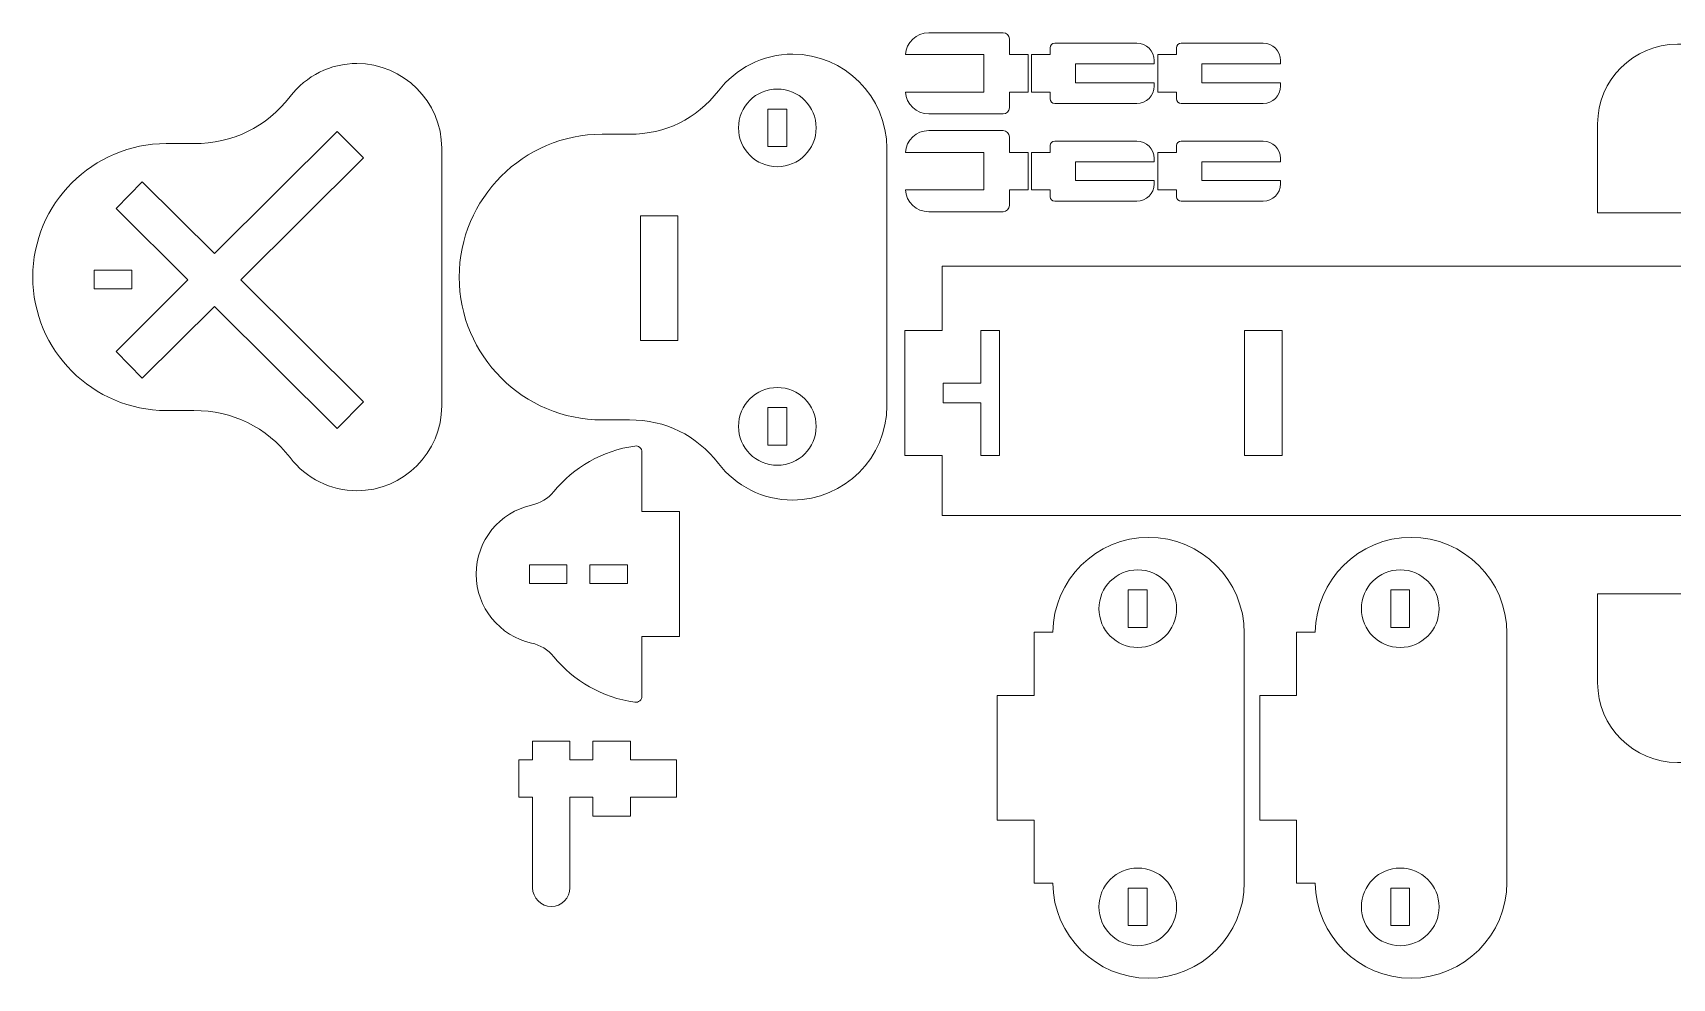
# Model space of a CAD drawing. Header units: inches. Extents: x 37.6 to 85.3, y -40.2 to -18.7.
# Drawn here: x 37.64 to 47.99, y -35.2 to -29.24 of the extents above; entities that cross this region are included whole.
import ezdxf

# ---------------------------------------------------------------- set-up
doc = ezdxf.new("R2010")
doc.units = ezdxf.units.IN
doc.header["$MEASUREMENT"] = 0
doc.layers.add('Layer 1', color=7, linetype='Continuous')

msp = doc.modelspace()

# ---------------------------------------------------------------- linework, layer by layer
at = {"layer": 'Layer 1', "color": 250, "lineweight": 9}
for points in [[(42.282, -29.954), (42.4, -29.954), (42.4, -29.718), (42.282, -29.718), (42.282, -29.954)], [(41.477, -31.178), (41.713, -31.178), (41.713, -30.39), (41.477, -30.39), (41.477, -31.178)], [(38.031, -30.851), (38.268, -30.851), (38.268, -30.733), (38.031, -30.733), (38.031, -30.851)], [(45.289, -31.902), (45.525, -31.902), (45.525, -31.115), (45.289, -31.115), (45.289, -31.902)], [(42.282, -31.837), (42.4, -31.837), (42.4, -31.601), (42.282, -31.601), (42.282, -31.837)], [(40.778, -32.71), (41.014, -32.71), (41.014, -32.592), (40.778, -32.592), (40.778, -32.71)], [(41.159, -32.71), (41.395, -32.71), (41.395, -32.592), (41.159, -32.592), (41.159, -32.71)], [(44.555, -32.987), (44.674, -32.987), (44.674, -32.751), (44.555, -32.751), (44.555, -32.987)], [(46.212, -32.987), (46.33, -32.987), (46.33, -32.751), (46.212, -32.751), (46.212, -32.987)], [(44.555, -34.868), (44.674, -34.868), (44.674, -34.632), (44.555, -34.632), (44.555, -34.868)], [(46.212, -34.868), (46.33, -34.868), (46.33, -34.632), (46.212, -34.632), (46.212, -34.868)]]:
    msp.add_lwpolyline(points, close=True, dxfattribs=at)
for centre in [(42.341, -29.836), (42.341, -31.719), (44.615, -32.869), (46.271, -32.869), (44.615, -34.75), (46.271, -34.75)]:
    msp.add_ellipse(centre, major_axis=(0, 0.245), ratio=1, dxfattribs=at)
for points, knots in [([(43.296, -29.236), (43.296, -29.236), (43.766, -29.236), (43.766, -29.236), (43.766, -29.236), (43.787, -29.236), (43.805, -29.254), (43.805, -29.275), (43.805, -29.275), (43.805, -29.275), (43.805, -29.374), (43.805, -29.374), (43.805, -29.374), (43.805, -29.374), (43.923, -29.374), (43.923, -29.374), (43.923, -29.374), (43.923, -29.374), (43.923, -29.61), (43.923, -29.61), (43.923, -29.61), (43.923, -29.61), (43.805, -29.61), (43.805, -29.61), (43.805, -29.61), (43.805, -29.61), (43.805, -29.709), (43.805, -29.709), (43.805, -29.709), (43.805, -29.731), (43.787, -29.748), (43.766, -29.748), (43.766, -29.748), (43.766, -29.748), (43.296, -29.748), (43.296, -29.748), (43.296, -29.748), (43.218, -29.748), (43.154, -29.687), (43.149, -29.61), (43.149, -29.61), (43.149, -29.61), (43.644, -29.61), (43.644, -29.61), (43.644, -29.61), (43.644, -29.61), (43.644, -29.374), (43.644, -29.374), (43.644, -29.374), (43.644, -29.374), (43.149, -29.374), (43.149, -29.374), (43.149, -29.374), (43.154, -29.297), (43.218, -29.236), (43.296, -29.236)], [0, 0, 0, 0, 0.066667, 0.066667, 0.066667, 0.066667, 0.133333, 0.133333, 0.133333, 0.133333, 0.2, 0.2, 0.2, 0.2, 0.266667, 0.266667, 0.266667, 0.266667, 0.333333, 0.333333, 0.333333, 0.333333, 0.4, 0.4, 0.4, 0.4, 0.466667, 0.466667, 0.466667, 0.466667, 0.533333, 0.533333, 0.533333, 0.533333, 0.6, 0.6, 0.6, 0.6, 0.666667, 0.666667, 0.666667, 0.666667, 0.733333, 0.733333, 0.733333, 0.733333, 0.8, 0.8, 0.8, 0.8, 0.866667, 0.866667, 0.866667, 0.866667, 1, 1, 1, 1]), ([(42.438, -32.184), (42.248, -32.184), (42.078, -32.093), (41.969, -31.953), (41.969, -31.953), (41.831, -31.774), (41.636, -31.678), (41.409, -31.678), (41.409, -31.678), (41.409, -31.678), (41.235, -31.678), (41.235, -31.678), (41.235, -31.678), (40.74, -31.678), (40.334, -31.273), (40.334, -30.777), (40.334, -30.777), (40.334, -30.282), (40.74, -29.876), (41.235, -29.876), (41.235, -29.876), (41.235, -29.876), (41.409, -29.876), (41.409, -29.876), (41.409, -29.876), (41.636, -29.876), (41.831, -29.781), (41.969, -29.602), (41.969, -29.602), (42.078, -29.462), (42.248, -29.371), (42.438, -29.371), (42.438, -29.371), (42.765, -29.371), (43.032, -29.638), (43.032, -29.965), (43.032, -29.965), (43.032, -29.965), (43.032, -31.59), (43.032, -31.59), (43.032, -31.59), (43.032, -31.916), (42.765, -32.184), (42.438, -32.184)], [0, 0, 0, 0, 0.083333, 0.083333, 0.083333, 0.083333, 0.166667, 0.166667, 0.166667, 0.166667, 0.25, 0.25, 0.25, 0.25, 0.333333, 0.333333, 0.333333, 0.333333, 0.416667, 0.416667, 0.416667, 0.416667, 0.5, 0.5, 0.5, 0.5, 0.583333, 0.583333, 0.583333, 0.583333, 0.666667, 0.666667, 0.666667, 0.666667, 0.75, 0.75, 0.75, 0.75, 0.833333, 0.833333, 0.833333, 0.833333, 1, 1, 1, 1]), ([(44.062, -29.374), (44.062, -29.374), (43.944, -29.374), (43.944, -29.374), (43.944, -29.374), (43.944, -29.374), (43.944, -29.61), (43.944, -29.61), (43.944, -29.61), (43.944, -29.61), (44.062, -29.61), (44.062, -29.61), (44.062, -29.61), (44.062, -29.61), (44.062, -29.653), (44.062, -29.653), (44.062, -29.653), (44.062, -29.669), (44.075, -29.682), (44.091, -29.682), (44.091, -29.682), (44.091, -29.682), (44.608, -29.682), (44.608, -29.682), (44.608, -29.682), (44.669, -29.682), (44.718, -29.633), (44.718, -29.573), (44.718, -29.573), (44.718, -29.573), (44.718, -29.551), (44.718, -29.551), (44.718, -29.551), (44.718, -29.551), (44.222, -29.551), (44.222, -29.551), (44.222, -29.551), (44.222, -29.551), (44.222, -29.433), (44.222, -29.433), (44.222, -29.433), (44.222, -29.433), (44.718, -29.433), (44.718, -29.433), (44.718, -29.433), (44.718, -29.433), (44.718, -29.412), (44.718, -29.412), (44.718, -29.412), (44.718, -29.351), (44.669, -29.302), (44.608, -29.302), (44.608, -29.302), (44.608, -29.302), (44.091, -29.302), (44.091, -29.302), (44.091, -29.302), (44.075, -29.302), (44.062, -29.315), (44.062, -29.331), (44.062, -29.331), (44.062, -29.331), (44.062, -29.374), (44.062, -29.374)], [0, 0, 0, 0, 0.058824, 0.058824, 0.058824, 0.058824, 0.117647, 0.117647, 0.117647, 0.117647, 0.176471, 0.176471, 0.176471, 0.176471, 0.235294, 0.235294, 0.235294, 0.235294, 0.294118, 0.294118, 0.294118, 0.294118, 0.352941, 0.352941, 0.352941, 0.352941, 0.411765, 0.411765, 0.411765, 0.411765, 0.470588, 0.470588, 0.470588, 0.470588, 0.529412, 0.529412, 0.529412, 0.529412, 0.588235, 0.588235, 0.588235, 0.588235, 0.647059, 0.647059, 0.647059, 0.647059, 0.705882, 0.705882, 0.705882, 0.705882, 0.764706, 0.764706, 0.764706, 0.764706, 0.823529, 0.823529, 0.823529, 0.823529, 0.882353, 0.882353, 0.882353, 0.882353, 1, 1, 1, 1]), ([(44.86, -29.374), (44.86, -29.374), (44.742, -29.374), (44.742, -29.374), (44.742, -29.374), (44.742, -29.374), (44.742, -29.61), (44.742, -29.61), (44.742, -29.61), (44.742, -29.61), (44.86, -29.61), (44.86, -29.61), (44.86, -29.61), (44.86, -29.61), (44.86, -29.653), (44.86, -29.653), (44.86, -29.653), (44.86, -29.669), (44.873, -29.682), (44.889, -29.682), (44.889, -29.682), (44.889, -29.682), (45.406, -29.682), (45.406, -29.682), (45.406, -29.682), (45.467, -29.682), (45.516, -29.633), (45.516, -29.573), (45.516, -29.573), (45.516, -29.573), (45.516, -29.551), (45.516, -29.551), (45.516, -29.551), (45.516, -29.551), (45.02, -29.551), (45.02, -29.551), (45.02, -29.551), (45.02, -29.551), (45.02, -29.433), (45.02, -29.433), (45.02, -29.433), (45.02, -29.433), (45.516, -29.433), (45.516, -29.433), (45.516, -29.433), (45.516, -29.433), (45.516, -29.412), (45.516, -29.412), (45.516, -29.412), (45.516, -29.351), (45.467, -29.302), (45.406, -29.302), (45.406, -29.302), (45.406, -29.302), (44.889, -29.302), (44.889, -29.302), (44.889, -29.302), (44.873, -29.302), (44.86, -29.315), (44.86, -29.331), (44.86, -29.331), (44.86, -29.331), (44.86, -29.374), (44.86, -29.374)], [0, 0, 0, 0, 0.058824, 0.058824, 0.058824, 0.058824, 0.117647, 0.117647, 0.117647, 0.117647, 0.176471, 0.176471, 0.176471, 0.176471, 0.235294, 0.235294, 0.235294, 0.235294, 0.294118, 0.294118, 0.294118, 0.294118, 0.352941, 0.352941, 0.352941, 0.352941, 0.411765, 0.411765, 0.411765, 0.411765, 0.470588, 0.470588, 0.470588, 0.470588, 0.529412, 0.529412, 0.529412, 0.529412, 0.588235, 0.588235, 0.588235, 0.588235, 0.647059, 0.647059, 0.647059, 0.647059, 0.705882, 0.705882, 0.705882, 0.705882, 0.764706, 0.764706, 0.764706, 0.764706, 0.823529, 0.823529, 0.823529, 0.823529, 0.882353, 0.882353, 0.882353, 0.882353, 1, 1, 1, 1]), ([(48.019, -29.308), (48.019, -29.308), (49.366, -29.308), (49.366, -29.308), (49.366, -29.308), (49.643, -29.308), (49.87, -29.534), (49.87, -29.811), (49.87, -29.811), (49.87, -29.811), (49.87, -30.371), (49.87, -30.371), (49.87, -30.371), (49.87, -30.371), (49.283, -30.371), (49.283, -30.371), (49.283, -30.371), (49.283, -30.371), (49.283, -30.608), (49.283, -30.608), (49.283, -30.608), (49.283, -30.608), (48.102, -30.608), (48.102, -30.608), (48.102, -30.608), (48.102, -30.608), (48.102, -30.371), (48.102, -30.371), (48.102, -30.371), (48.102, -30.371), (47.516, -30.371), (47.516, -30.371), (47.516, -30.371), (47.516, -30.371), (47.516, -29.811), (47.516, -29.811), (47.516, -29.811), (47.516, -29.534), (47.742, -29.308), (48.019, -29.308)], [0, 0, 0, 0, 0.090909, 0.090909, 0.090909, 0.090909, 0.181818, 0.181818, 0.181818, 0.181818, 0.272727, 0.272727, 0.272727, 0.272727, 0.363636, 0.363636, 0.363636, 0.363636, 0.454545, 0.454545, 0.454545, 0.454545, 0.545455, 0.545455, 0.545455, 0.545455, 0.636364, 0.636364, 0.636364, 0.636364, 0.727273, 0.727273, 0.727273, 0.727273, 0.818182, 0.818182, 0.818182, 0.818182, 1, 1, 1, 1]), ([(39.689, -32.125), (39.983, -32.125), (40.224, -31.884), (40.224, -31.59), (40.224, -31.59), (40.224, -31.59), (40.224, -29.965), (40.224, -29.965), (40.224, -29.965), (40.224, -29.671), (39.983, -29.43), (39.689, -29.43), (39.689, -29.43), (39.523, -29.43), (39.368, -29.508), (39.267, -29.638), (39.267, -29.638), (39.117, -29.832), (38.905, -29.935), (38.66, -29.935), (38.66, -29.935), (38.66, -29.935), (38.486, -29.935), (38.486, -29.935), (38.486, -29.935), (38.023, -29.935), (37.644, -30.314), (37.644, -30.777), (37.644, -30.777), (37.644, -31.24), (38.023, -31.619), (38.486, -31.619), (38.486, -31.619), (38.486, -31.619), (38.66, -31.619), (38.66, -31.619), (38.66, -31.619), (38.905, -31.619), (39.117, -31.723), (39.267, -31.916), (39.267, -31.916), (39.368, -32.047), (39.523, -32.125), (39.689, -32.125)], [0, 0, 0, 0, 0.083333, 0.083333, 0.083333, 0.083333, 0.166667, 0.166667, 0.166667, 0.166667, 0.25, 0.25, 0.25, 0.25, 0.333333, 0.333333, 0.333333, 0.333333, 0.416667, 0.416667, 0.416667, 0.416667, 0.5, 0.5, 0.5, 0.5, 0.583333, 0.583333, 0.583333, 0.583333, 0.666667, 0.666667, 0.666667, 0.666667, 0.75, 0.75, 0.75, 0.75, 0.833333, 0.833333, 0.833333, 0.833333, 1, 1, 1, 1]), ([(38.169, -31.246), (38.169, -31.246), (38.335, -31.414), (38.335, -31.414), (38.335, -31.414), (38.335, -31.414), (38.79, -30.962), (38.79, -30.962), (38.79, -30.962), (38.79, -30.962), (39.564, -31.733), (39.564, -31.733), (39.564, -31.733), (39.564, -31.733), (39.731, -31.565), (39.731, -31.565), (39.731, -31.565), (39.731, -31.565), (38.957, -30.795), (38.957, -30.795), (38.957, -30.795), (38.957, -30.795), (39.731, -30.025), (39.731, -30.025), (39.731, -30.025), (39.731, -30.025), (39.564, -29.858), (39.564, -29.858), (39.564, -29.858), (39.564, -29.858), (38.79, -30.629), (38.79, -30.629), (38.79, -30.629), (38.79, -30.629), (38.335, -30.177), (38.335, -30.177), (38.335, -30.177), (38.335, -30.177), (38.169, -30.344), (38.169, -30.344), (38.169, -30.344), (38.169, -30.344), (38.622, -30.795), (38.622, -30.795), (38.622, -30.795), (38.622, -30.795), (38.169, -31.246), (38.169, -31.246)], [0, 0, 0, 0, 0.076923, 0.076923, 0.076923, 0.076923, 0.153846, 0.153846, 0.153846, 0.153846, 0.230769, 0.230769, 0.230769, 0.230769, 0.307692, 0.307692, 0.307692, 0.307692, 0.384615, 0.384615, 0.384615, 0.384615, 0.461538, 0.461538, 0.461538, 0.461538, 0.538462, 0.538462, 0.538462, 0.538462, 0.615385, 0.615385, 0.615385, 0.615385, 0.692308, 0.692308, 0.692308, 0.692308, 0.769231, 0.769231, 0.769231, 0.769231, 0.846154, 0.846154, 0.846154, 0.846154, 1, 1, 1, 1]), ([(43.296, -29.853), (43.296, -29.853), (43.766, -29.853), (43.766, -29.853), (43.766, -29.853), (43.787, -29.853), (43.805, -29.871), (43.805, -29.892), (43.805, -29.892), (43.805, -29.892), (43.805, -29.991), (43.805, -29.991), (43.805, -29.991), (43.805, -29.991), (43.923, -29.991), (43.923, -29.991), (43.923, -29.991), (43.923, -29.991), (43.923, -30.227), (43.923, -30.227), (43.923, -30.227), (43.923, -30.227), (43.805, -30.227), (43.805, -30.227), (43.805, -30.227), (43.805, -30.227), (43.805, -30.326), (43.805, -30.326), (43.805, -30.326), (43.805, -30.348), (43.787, -30.365), (43.766, -30.365), (43.766, -30.365), (43.766, -30.365), (43.296, -30.365), (43.296, -30.365), (43.296, -30.365), (43.218, -30.365), (43.154, -30.304), (43.149, -30.227), (43.149, -30.227), (43.149, -30.227), (43.644, -30.227), (43.644, -30.227), (43.644, -30.227), (43.644, -30.227), (43.644, -29.991), (43.644, -29.991), (43.644, -29.991), (43.644, -29.991), (43.149, -29.991), (43.149, -29.991), (43.149, -29.991), (43.154, -29.915), (43.218, -29.853), (43.296, -29.853)], [0, 0, 0, 0, 0.066667, 0.066667, 0.066667, 0.066667, 0.133333, 0.133333, 0.133333, 0.133333, 0.2, 0.2, 0.2, 0.2, 0.266667, 0.266667, 0.266667, 0.266667, 0.333333, 0.333333, 0.333333, 0.333333, 0.4, 0.4, 0.4, 0.4, 0.466667, 0.466667, 0.466667, 0.466667, 0.533333, 0.533333, 0.533333, 0.533333, 0.6, 0.6, 0.6, 0.6, 0.666667, 0.666667, 0.666667, 0.666667, 0.733333, 0.733333, 0.733333, 0.733333, 0.8, 0.8, 0.8, 0.8, 0.866667, 0.866667, 0.866667, 0.866667, 1, 1, 1, 1]), ([(44.062, -29.991), (44.062, -29.991), (43.944, -29.991), (43.944, -29.991), (43.944, -29.991), (43.944, -29.991), (43.944, -30.227), (43.944, -30.227), (43.944, -30.227), (43.944, -30.227), (44.062, -30.227), (44.062, -30.227), (44.062, -30.227), (44.062, -30.227), (44.062, -30.271), (44.062, -30.271), (44.062, -30.271), (44.062, -30.286), (44.075, -30.299), (44.091, -30.299), (44.091, -30.299), (44.091, -30.299), (44.608, -30.299), (44.608, -30.299), (44.608, -30.299), (44.669, -30.299), (44.718, -30.25), (44.718, -30.19), (44.718, -30.19), (44.718, -30.19), (44.718, -30.168), (44.718, -30.168), (44.718, -30.168), (44.718, -30.168), (44.222, -30.168), (44.222, -30.168), (44.222, -30.168), (44.222, -30.168), (44.222, -30.05), (44.222, -30.05), (44.222, -30.05), (44.222, -30.05), (44.718, -30.05), (44.718, -30.05), (44.718, -30.05), (44.718, -30.05), (44.718, -30.029), (44.718, -30.029), (44.718, -30.029), (44.718, -29.969), (44.669, -29.919), (44.608, -29.919), (44.608, -29.919), (44.608, -29.919), (44.091, -29.919), (44.091, -29.919), (44.091, -29.919), (44.075, -29.919), (44.062, -29.932), (44.062, -29.948), (44.062, -29.948), (44.062, -29.948), (44.062, -29.991), (44.062, -29.991)], [0, 0, 0, 0, 0.058824, 0.058824, 0.058824, 0.058824, 0.117647, 0.117647, 0.117647, 0.117647, 0.176471, 0.176471, 0.176471, 0.176471, 0.235294, 0.235294, 0.235294, 0.235294, 0.294118, 0.294118, 0.294118, 0.294118, 0.352941, 0.352941, 0.352941, 0.352941, 0.411765, 0.411765, 0.411765, 0.411765, 0.470588, 0.470588, 0.470588, 0.470588, 0.529412, 0.529412, 0.529412, 0.529412, 0.588235, 0.588235, 0.588235, 0.588235, 0.647059, 0.647059, 0.647059, 0.647059, 0.705882, 0.705882, 0.705882, 0.705882, 0.764706, 0.764706, 0.764706, 0.764706, 0.823529, 0.823529, 0.823529, 0.823529, 0.882353, 0.882353, 0.882353, 0.882353, 1, 1, 1, 1]), ([(44.86, -29.991), (44.86, -29.991), (44.742, -29.991), (44.742, -29.991), (44.742, -29.991), (44.742, -29.991), (44.742, -30.227), (44.742, -30.227), (44.742, -30.227), (44.742, -30.227), (44.86, -30.227), (44.86, -30.227), (44.86, -30.227), (44.86, -30.227), (44.86, -30.271), (44.86, -30.271), (44.86, -30.271), (44.86, -30.286), (44.873, -30.299), (44.889, -30.299), (44.889, -30.299), (44.889, -30.299), (45.406, -30.299), (45.406, -30.299), (45.406, -30.299), (45.467, -30.299), (45.516, -30.25), (45.516, -30.19), (45.516, -30.19), (45.516, -30.19), (45.516, -30.168), (45.516, -30.168), (45.516, -30.168), (45.516, -30.168), (45.02, -30.168), (45.02, -30.168), (45.02, -30.168), (45.02, -30.168), (45.02, -30.05), (45.02, -30.05), (45.02, -30.05), (45.02, -30.05), (45.516, -30.05), (45.516, -30.05), (45.516, -30.05), (45.516, -30.05), (45.516, -30.029), (45.516, -30.029), (45.516, -30.029), (45.516, -29.969), (45.467, -29.919), (45.406, -29.919), (45.406, -29.919), (45.406, -29.919), (44.889, -29.919), (44.889, -29.919), (44.889, -29.919), (44.873, -29.919), (44.86, -29.932), (44.86, -29.948), (44.86, -29.948), (44.86, -29.948), (44.86, -29.991), (44.86, -29.991)], [0, 0, 0, 0, 0.058824, 0.058824, 0.058824, 0.058824, 0.117647, 0.117647, 0.117647, 0.117647, 0.176471, 0.176471, 0.176471, 0.176471, 0.235294, 0.235294, 0.235294, 0.235294, 0.294118, 0.294118, 0.294118, 0.294118, 0.352941, 0.352941, 0.352941, 0.352941, 0.411765, 0.411765, 0.411765, 0.411765, 0.470588, 0.470588, 0.470588, 0.470588, 0.529412, 0.529412, 0.529412, 0.529412, 0.588235, 0.588235, 0.588235, 0.588235, 0.647059, 0.647059, 0.647059, 0.647059, 0.705882, 0.705882, 0.705882, 0.705882, 0.764706, 0.764706, 0.764706, 0.764706, 0.823529, 0.823529, 0.823529, 0.823529, 0.882353, 0.882353, 0.882353, 0.882353, 1, 1, 1, 1]), ([(43.146, -31.115), (43.146, -31.115), (43.382, -31.115), (43.382, -31.115), (43.382, -31.115), (43.382, -31.115), (43.382, -30.708), (43.382, -30.708), (43.382, -30.708), (43.382, -30.708), (54.007, -30.708), (54.007, -30.708), (54.007, -30.708), (54.007, -30.708), (54.007, -31.115), (54.007, -31.115), (54.007, -31.115), (54.007, -31.115), (54.243, -31.115), (54.243, -31.115), (54.243, -31.115), (54.243, -31.115), (54.243, -31.902), (54.243, -31.902), (54.243, -31.902), (54.243, -31.902), (54.007, -31.902), (54.007, -31.902), (54.007, -31.902), (54.007, -31.902), (54.007, -32.281), (54.007, -32.281), (54.007, -32.281), (54.007, -32.281), (43.382, -32.281), (43.382, -32.281), (43.382, -32.281), (43.382, -32.281), (43.382, -31.902), (43.382, -31.902), (43.382, -31.902), (43.382, -31.902), (43.146, -31.902), (43.146, -31.902), (43.146, -31.902), (43.146, -31.902), (43.146, -31.115), (43.146, -31.115)], [0, 0, 0, 0, 0.076923, 0.076923, 0.076923, 0.076923, 0.153846, 0.153846, 0.153846, 0.153846, 0.230769, 0.230769, 0.230769, 0.230769, 0.307692, 0.307692, 0.307692, 0.307692, 0.384615, 0.384615, 0.384615, 0.384615, 0.461538, 0.461538, 0.461538, 0.461538, 0.538462, 0.538462, 0.538462, 0.538462, 0.615385, 0.615385, 0.615385, 0.615385, 0.692308, 0.692308, 0.692308, 0.692308, 0.769231, 0.769231, 0.769231, 0.769231, 0.846154, 0.846154, 0.846154, 0.846154, 1, 1, 1, 1]), ([(43.742, -31.115), (43.742, -31.115), (43.624, -31.115), (43.624, -31.115), (43.624, -31.115), (43.624, -31.115), (43.624, -31.447), (43.624, -31.447), (43.624, -31.447), (43.624, -31.447), (43.388, -31.447), (43.388, -31.447), (43.388, -31.447), (43.388, -31.447), (43.388, -31.57), (43.388, -31.57), (43.388, -31.57), (43.388, -31.57), (43.624, -31.57), (43.624, -31.57), (43.624, -31.57), (43.624, -31.57), (43.624, -31.902), (43.624, -31.902), (43.624, -31.902), (43.624, -31.902), (43.742, -31.902), (43.742, -31.902), (43.742, -31.902), (43.742, -31.902), (43.742, -31.115), (43.742, -31.115)], [0, 0, 0, 0, 0.111111, 0.111111, 0.111111, 0.111111, 0.222222, 0.222222, 0.222222, 0.222222, 0.333333, 0.333333, 0.333333, 0.333333, 0.444444, 0.444444, 0.444444, 0.444444, 0.555556, 0.555556, 0.555556, 0.555556, 0.666667, 0.666667, 0.666667, 0.666667, 0.777778, 0.777778, 0.777778, 0.777778, 1, 1, 1, 1]), ([(41.442, -33.459), (41.237, -33.43), (41.057, -33.324), (40.931, -33.172), (40.931, -33.172), (40.893, -33.127), (40.848, -33.099), (40.79, -33.086), (40.79, -33.086), (40.591, -33.041), (40.441, -32.863), (40.441, -32.651), (40.441, -32.651), (40.441, -32.439), (40.591, -32.26), (40.79, -32.216), (40.79, -32.216), (40.848, -32.203), (40.893, -32.175), (40.931, -32.13), (40.931, -32.13), (41.057, -31.978), (41.237, -31.872), (41.442, -31.843), (41.442, -31.843), (41.454, -31.841), (41.464, -31.844), (41.473, -31.852), (41.473, -31.852), (41.482, -31.859), (41.487, -31.87), (41.487, -31.882), (41.487, -31.882), (41.487, -31.882), (41.487, -32.257), (41.487, -32.257), (41.487, -32.257), (41.487, -32.257), (41.723, -32.257), (41.723, -32.257), (41.723, -32.257), (41.723, -32.257), (41.723, -33.045), (41.723, -33.045), (41.723, -33.045), (41.723, -33.045), (41.487, -33.045), (41.487, -33.045), (41.487, -33.045), (41.487, -33.045), (41.487, -33.42), (41.487, -33.42), (41.487, -33.42), (41.487, -33.432), (41.482, -33.442), (41.473, -33.45), (41.473, -33.45), (41.464, -33.458), (41.454, -33.461), (41.442, -33.459)], [0, 0, 0, 0, 0.0625, 0.0625, 0.0625, 0.0625, 0.125, 0.125, 0.125, 0.125, 0.1875, 0.1875, 0.1875, 0.1875, 0.25, 0.25, 0.25, 0.25, 0.3125, 0.3125, 0.3125, 0.3125, 0.375, 0.375, 0.375, 0.375, 0.4375, 0.4375, 0.4375, 0.4375, 0.5, 0.5, 0.5, 0.5, 0.5625, 0.5625, 0.5625, 0.5625, 0.625, 0.625, 0.625, 0.625, 0.6875, 0.6875, 0.6875, 0.6875, 0.75, 0.75, 0.75, 0.75, 0.8125, 0.8125, 0.8125, 0.8125, 0.875, 0.875, 0.875, 0.875, 1, 1, 1, 1]), ([(44.683, -35.2), (44.683, -35.2), (44.683, -35.2), (44.683, -35.2), (44.683, -35.2), (45.016, -35.2), (45.287, -34.928), (45.287, -34.596), (45.287, -34.596), (45.287, -34.596), (45.287, -33.023), (45.287, -33.023), (45.287, -33.023), (45.287, -32.691), (45.016, -32.419), (44.683, -32.419), (44.683, -32.419), (44.683, -32.419), (44.683, -32.419), (44.683, -32.419), (44.683, -32.419), (44.353, -32.419), (44.082, -32.688), (44.079, -33.018), (44.079, -33.018), (44.079, -33.018), (43.961, -33.018), (43.961, -33.018), (43.961, -33.018), (43.961, -33.018), (43.961, -33.416), (43.961, -33.416), (43.961, -33.416), (43.961, -33.416), (43.728, -33.416), (43.728, -33.416), (43.728, -33.416), (43.728, -33.416), (43.728, -34.203), (43.728, -34.203), (43.728, -34.203), (43.728, -34.203), (43.961, -34.203), (43.961, -34.203), (43.961, -34.203), (43.961, -34.203), (43.961, -34.601), (43.961, -34.601), (43.961, -34.601), (43.961, -34.601), (44.079, -34.601), (44.079, -34.601), (44.079, -34.601), (44.082, -34.931), (44.353, -35.2), (44.683, -35.2)], [0, 0, 0, 0, 0.066667, 0.066667, 0.066667, 0.066667, 0.133333, 0.133333, 0.133333, 0.133333, 0.2, 0.2, 0.2, 0.2, 0.266667, 0.266667, 0.266667, 0.266667, 0.333333, 0.333333, 0.333333, 0.333333, 0.4, 0.4, 0.4, 0.4, 0.466667, 0.466667, 0.466667, 0.466667, 0.533333, 0.533333, 0.533333, 0.533333, 0.6, 0.6, 0.6, 0.6, 0.666667, 0.666667, 0.666667, 0.666667, 0.733333, 0.733333, 0.733333, 0.733333, 0.8, 0.8, 0.8, 0.8, 0.866667, 0.866667, 0.866667, 0.866667, 1, 1, 1, 1]), ([(46.339, -35.2), (46.339, -35.2), (46.339, -35.2), (46.339, -35.2), (46.339, -35.2), (46.672, -35.2), (46.944, -34.928), (46.944, -34.596), (46.944, -34.596), (46.944, -34.596), (46.944, -33.023), (46.944, -33.023), (46.944, -33.023), (46.944, -32.691), (46.672, -32.419), (46.339, -32.419), (46.339, -32.419), (46.339, -32.419), (46.339, -32.419), (46.339, -32.419), (46.339, -32.419), (46.009, -32.419), (45.738, -32.688), (45.735, -33.018), (45.735, -33.018), (45.735, -33.018), (45.617, -33.018), (45.617, -33.018), (45.617, -33.018), (45.617, -33.018), (45.617, -33.416), (45.617, -33.416), (45.617, -33.416), (45.617, -33.416), (45.384, -33.416), (45.384, -33.416), (45.384, -33.416), (45.384, -33.416), (45.384, -34.203), (45.384, -34.203), (45.384, -34.203), (45.384, -34.203), (45.617, -34.203), (45.617, -34.203), (45.617, -34.203), (45.617, -34.203), (45.617, -34.601), (45.617, -34.601), (45.617, -34.601), (45.617, -34.601), (45.735, -34.601), (45.735, -34.601), (45.735, -34.601), (45.738, -34.931), (46.009, -35.2), (46.339, -35.2)], [0, 0, 0, 0, 0.066667, 0.066667, 0.066667, 0.066667, 0.133333, 0.133333, 0.133333, 0.133333, 0.2, 0.2, 0.2, 0.2, 0.266667, 0.266667, 0.266667, 0.266667, 0.333333, 0.333333, 0.333333, 0.333333, 0.4, 0.4, 0.4, 0.4, 0.466667, 0.466667, 0.466667, 0.466667, 0.533333, 0.533333, 0.533333, 0.533333, 0.6, 0.6, 0.6, 0.6, 0.666667, 0.666667, 0.666667, 0.666667, 0.733333, 0.733333, 0.733333, 0.733333, 0.8, 0.8, 0.8, 0.8, 0.866667, 0.866667, 0.866667, 0.866667, 1, 1, 1, 1]), ([(48.019, -33.84), (48.019, -33.84), (49.366, -33.84), (49.366, -33.84), (49.366, -33.84), (49.643, -33.84), (49.87, -33.613), (49.87, -33.336), (49.87, -33.336), (49.87, -33.336), (49.87, -32.776), (49.87, -32.776), (49.87, -32.776), (49.87, -32.776), (49.283, -32.776), (49.283, -32.776), (49.283, -32.776), (49.283, -32.776), (49.283, -32.54), (49.283, -32.54), (49.283, -32.54), (49.283, -32.54), (48.102, -32.54), (48.102, -32.54), (48.102, -32.54), (48.102, -32.54), (48.102, -32.776), (48.102, -32.776), (48.102, -32.776), (48.102, -32.776), (47.516, -32.776), (47.516, -32.776), (47.516, -32.776), (47.516, -32.776), (47.516, -33.336), (47.516, -33.336), (47.516, -33.336), (47.516, -33.613), (47.742, -33.84), (48.019, -33.84)], [0, 0, 0, 0, 0.090909, 0.090909, 0.090909, 0.090909, 0.181818, 0.181818, 0.181818, 0.181818, 0.272727, 0.272727, 0.272727, 0.272727, 0.363636, 0.363636, 0.363636, 0.363636, 0.454545, 0.454545, 0.454545, 0.454545, 0.545455, 0.545455, 0.545455, 0.545455, 0.636364, 0.636364, 0.636364, 0.636364, 0.727273, 0.727273, 0.727273, 0.727273, 0.818182, 0.818182, 0.818182, 0.818182, 1, 1, 1, 1]), ([(41.177, -33.705), (41.177, -33.705), (41.414, -33.705), (41.414, -33.705), (41.414, -33.705), (41.414, -33.705), (41.414, -33.823), (41.414, -33.823), (41.414, -33.823), (41.414, -33.823), (41.706, -33.823), (41.706, -33.823), (41.706, -33.823), (41.706, -33.823), (41.706, -34.059), (41.706, -34.059), (41.706, -34.059), (41.706, -34.059), (41.414, -34.059), (41.414, -34.059), (41.414, -34.059), (41.414, -34.059), (41.414, -34.177), (41.414, -34.177), (41.414, -34.177), (41.414, -34.177), (41.177, -34.177), (41.177, -34.177), (41.177, -34.177), (41.177, -34.177), (41.177, -34.059), (41.177, -34.059), (41.177, -34.059), (41.177, -34.059), (41.033, -34.059), (41.033, -34.059), (41.033, -34.059), (41.033, -34.059), (41.033, -34.629), (41.033, -34.629), (41.033, -34.629), (41.033, -34.694), (40.98, -34.748), (40.915, -34.748), (40.915, -34.748), (40.915, -34.748), (40.915, -34.748), (40.915, -34.748), (40.915, -34.748), (40.85, -34.748), (40.797, -34.694), (40.797, -34.629), (40.797, -34.629), (40.797, -34.629), (40.797, -34.059), (40.797, -34.059), (40.797, -34.059), (40.797, -34.059), (40.711, -34.059), (40.711, -34.059), (40.711, -34.059), (40.711, -34.059), (40.711, -33.823), (40.711, -33.823), (40.711, -33.823), (40.711, -33.823), (40.797, -33.823), (40.797, -33.823), (40.797, -33.823), (40.797, -33.823), (40.797, -33.705), (40.797, -33.705), (40.797, -33.705), (40.797, -33.705), (41.033, -33.705), (41.033, -33.705), (41.033, -33.705), (41.033, -33.705), (41.033, -33.823), (41.033, -33.823), (41.033, -33.823), (41.033, -33.823), (41.177, -33.823), (41.177, -33.823), (41.177, -33.823), (41.177, -33.823), (41.177, -33.705), (41.177, -33.705)], [0, 0, 0, 0, 0.043478, 0.043478, 0.043478, 0.043478, 0.086957, 0.086957, 0.086957, 0.086957, 0.130435, 0.130435, 0.130435, 0.130435, 0.173913, 0.173913, 0.173913, 0.173913, 0.217391, 0.217391, 0.217391, 0.217391, 0.26087, 0.26087, 0.26087, 0.26087, 0.304348, 0.304348, 0.304348, 0.304348, 0.347826, 0.347826, 0.347826, 0.347826, 0.391304, 0.391304, 0.391304, 0.391304, 0.434783, 0.434783, 0.434783, 0.434783, 0.478261, 0.478261, 0.478261, 0.478261, 0.521739, 0.521739, 0.521739, 0.521739, 0.565217, 0.565217, 0.565217, 0.565217, 0.608696, 0.608696, 0.608696, 0.608696, 0.652174, 0.652174, 0.652174, 0.652174, 0.695652, 0.695652, 0.695652, 0.695652, 0.73913, 0.73913, 0.73913, 0.73913, 0.782609, 0.782609, 0.782609, 0.782609, 0.826087, 0.826087, 0.826087, 0.826087, 0.869565, 0.869565, 0.869565, 0.869565, 0.913043, 0.913043, 0.913043, 0.913043, 1, 1, 1, 1])]:
    msp.add_open_spline(points, degree=3, knots=knots, dxfattribs=at)

doc.saveas('drawing.dxf')
